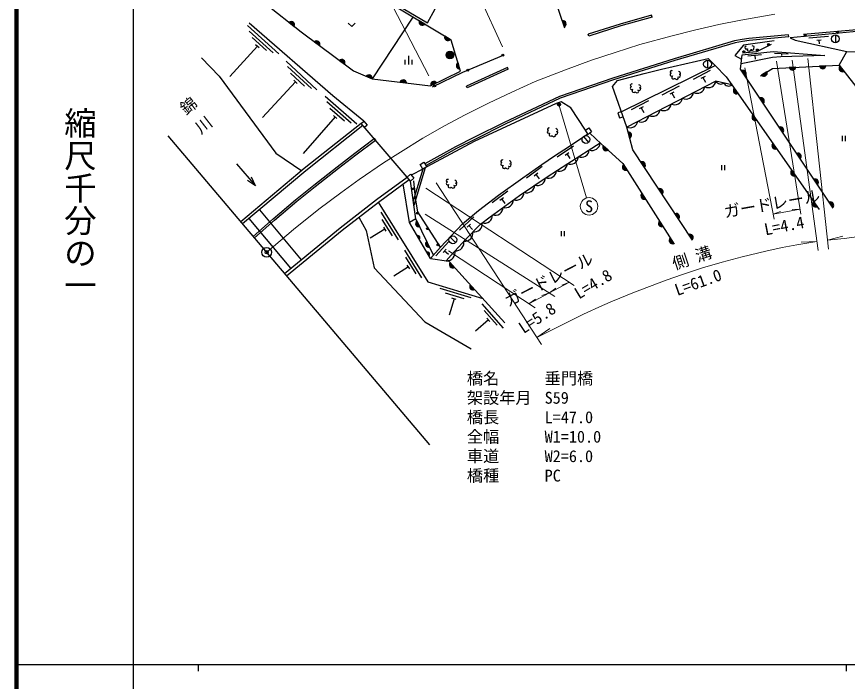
# Model space of a CAD drawing. Units: millimetres at full size, sheet at 1:1000; details may follow other scales. Extents: x 40000 to 680000, y 20000 to 380000.
# Drawn here: x 40000 to 168188, y 202409 to 304920 of the extents above; entities that cross this region are included whole.
import ezdxf
from ezdxf.enums import TextEntityAlignment as Align

# ---------------------------------------------------------------- set-up
doc = ezdxf.new("R2010")
doc.units = ezdxf.units.MM
doc.header["$LTSCALE"] = 1000
doc.header["$PDMODE"] = 32
doc.header["$PDSIZE"] = 500
doc.linetypes.add('CHAIN', pattern=[18.5, 12, -1.5, 3.5, -1.5])
for name, color, linetype, lineweight in [('M-BGD', 7, 'Continuous', 25), ('M-BGD-HTXT', 7, 'Continuous', 13), ('M-BMK', 2, 'CHAIN', 13), ('M-BMK-OTRS', 5, 'Continuous', 25), ('M-BMK-SRVR', 3, 'Continuous', 25), ('M-STR-HTXT', 7, 'Continuous', 13), ('M-STR-STR1', 1, 'Continuous', 25), ('M-STR-STRC', 7, 'Continuous', 25), ('M-TTL', 2, 'Continuous', 140), ('M-TTL-BAND', 7, 'Continuous', 25)]:
    doc.layers.add(name, color=color, linetype=linetype, lineweight=lineweight)
doc.layers.add('M-BMK-HTXT', color=7, linetype='Continuous')
doc.layers.add('M-OTRS', color=6, linetype='Continuous')
doc.styles.add('@ＭＳ ゴシック', font='')
doc.styles.add('ＭＳ ゴシック', font='')
doc.styles.get('@ＭＳ ゴシック').set_extended_font_data('@MS Gothic')
doc.styles.get('ＭＳ ゴシック').set_extended_font_data('MS Gothic')

msp = doc.modelspace()

# ---------------------------------------------------------------- hatches: boundary and pattern name
at = {"layer": 'M-BGD'}
for points in [[(82070, 304029, -0.82183), (82845, 303411)], [(102974, 303752, -0.82183), (102125, 304262)], [(124210, 304276, -0.82183), (124531, 303339)], [(166487, 302477, -0.41421), (166637, 302627, -0.41421), (166787, 302477, -1)], [(106921, 301376, -0.82183), (106072, 301887)], [(161509, 302011, -0.41421), (161659, 302161, -0.41421), (161809, 302011, -1)], [(85960, 301042, -0.82183), (86756, 300452)], [(155871, 300626, -0.41421), (156021, 300776, -0.41421), (156171, 300626, -1)], [(106260, 299011, -0.41421), (106860, 299611, -0.41421), (107460, 299011, -1)], [(152063, 299515, -0.41421), (152213, 299665, -0.41421), (152363, 299515, -1)], [(154141, 299771, -0.41421), (154291, 299921, -0.41421), (154441, 299771, -1)], [(89818, 298179, -0.82183), (90614, 297588)], [(108409, 296830, -0.82183), (108118, 297777)], [(151870, 296592, -0.82183), (152419, 295767)], [(155783, 296410, -0.82183), (154938, 295893)], [(160212, 297106, -0.82183), (159222, 297060)], [(164882, 297324, -0.82183), (163892, 297278)], [(167643, 296476, -0.82183), (167031, 297256)], [(93933, 295717, -0.82183), (94840, 295318)], [(99165, 294807, -0.82183), (100149, 294691)], [(103909, 294283, -0.82183), (104800, 294715)], [(151297, 293058, -0.82183), (150729, 293870)], [(154674, 292380, -0.82183), (155223, 291555)], [(154183, 288931, -0.82183), (153615, 289743)], [(134336, 287145, -0.82183), (134593, 286188)], [(157671, 287876, -0.82183), (158220, 287051)], [(131261, 284338, -0.82183), (130528, 285005)], [(157248, 284546, -0.82183), (156680, 285358)], [(160364, 283831, -0.82183), (160913, 283006)], [(134170, 281266, -0.82183), (133637, 282101)], [(136326, 282501, -0.82183), (136872, 281674)], [(160150, 280396, -0.82183), (159583, 281208)], [(163021, 279838, -0.82183), (163570, 279014)], [(101117, 278370, -0.41421), (101267, 278520, -0.41421), (101417, 278370, -1)], [(139060, 278360, -0.82183), (139606, 277533)], [(137022, 276791, -0.82183), (136489, 277627)], [(163498, 275607, -0.82183), (162931, 276419)], [(165378, 276297, -0.82183), (165927, 275472)], [(101719, 274613, -0.41421), (101869, 274763, -0.41421), (102019, 274613, -1)], [(141592, 274523, -0.82183), (142138, 273696)], [(102193, 272536, -0.82183), (101763, 273428)], [(139718, 272561, -0.82183), (139186, 273397)], [(103256, 272222, -0.41421), (103406, 272372, -0.41421), (103556, 272222, -1)], [(102132, 270597), (101816, 271137, -0.84072)], [(141390, 269938, -0.82183), (140857, 270774)], [(143707, 271319, -0.82183), (144253, 270492)], [(103719, 269375, -0.82183), (103288, 270267)], [(104869, 269718, -0.41421), (105019, 269868, -0.41421), (105169, 269718, -1)], [(103617, 268053), (103302, 268593, -0.84072)], [(107555, 266257, -0.82183), (106888, 266989)], [(110672, 262833, -0.82183), (110005, 263565)]]:
    msp.add_hatch(color=256, dxfattribs=at).paths.add_polyline_path(points)
at = {"layer": 'M-STR-STRC'}
msp.add_hatch(color=256, dxfattribs=at).paths.add_polyline_path([(123902, 291488, -1), (123463, 291248, -0.41421), (123563, 291588, -0.41421)])

# ---------------------------------------------------------------- linework, layer by layer
at = {"layer": 'M-BGD'}
for p, q in [((138053, 304836), (137972, 305124)), ((82070, 304029), (82845, 303411)), ((101155, 304846), (94851, 295313)), ((102974, 303752), (102125, 304262)), ((124210, 304276), (124531, 303339)), ((80459, 299166), (75644, 303533)), ((79601, 299337), (75897, 302696)), ((78558, 299675), (76335, 301691)), ((106921, 301376), (106072, 301887)), ((128306, 301912), (128214, 302198)), ((159131, 301820), (159102, 302118)), ((165253, 301854), (162264, 301595)), ((164146, 301307), (163449, 301246)), ((163797, 301276), (163847, 300710)), ((166336, 302094), (166336, 300894)), ((77144, 300350), (72913, 295684)), ((77403, 300115), (76885, 300585)), ((85960, 301042), (86756, 300452)), ((100505, 297557), (100505, 298885)), ((154933, 299052), (152848, 298805)), ((153890, 298928), (153960, 298339)), ((159058, 299153), (156960, 299241)), ((158009, 299197), (157997, 298901)), ((166904, 297418), (168109, 299540)), ((86334, 293640), (81568, 298060)), ((89818, 298179), (90614, 297588)), ((99972, 297557), (99972, 298253)), ((101038, 297557), (101038, 298253)), ((108409, 296830), (108118, 297777)), ((146609, 298186), (146609, 296986)), ((85478, 293820), (81812, 297220)), ((84439, 294170), (82239, 296210)), ((115726, 297084), (109407, 294221)), ((115850, 296811), (109530, 293948)), ((115850, 296811), (115726, 297084)), ((133303, 290239), (147776, 297390)), ((147028, 296632), (144371, 295240)), ((151870, 296592), (152419, 295767)), ((155783, 296410), (154938, 295893)), ((160212, 297106), (159222, 297060)), ((164882, 297324), (163892, 297278)), ((167643, 296476), (167031, 297256)), ((83033, 294860), (77936, 289363)), ((83289, 294622), (82776, 295098)), ((93933, 295717), (94840, 295318)), ((146218, 295700), (145598, 295375)), ((145908, 295537), (146289, 294810)), ((99165, 294807), (100149, 294691)), ((103909, 294283), (104800, 294715)), ((109530, 293948), (109407, 294221)), ((142237, 294217), (139580, 292825)), ((151297, 293058), (150729, 293870)), ((92477, 288322), (87587, 292604)), ((141427, 293284), (140807, 292960)), ((141117, 293122), (141498, 292394)), ((154674, 292380), (155223, 291555)), ((91617, 288477), (87855, 291771)), ((137493, 291947), (134836, 290555)), ((136683, 291014), (136063, 290690)), ((90568, 288797), (88311, 290774)), ((136373, 290852), (136754, 290124)), ((154183, 288931), (153615, 289743)), ((89143, 289447), (84205, 283808)), ((89406, 289216), (88880, 289678)), ((134336, 287145), (134593, 286188)), ((157671, 287876), (158220, 287051)), ((95178, 286108), (95376, 285881)), ((127454, 286434), (128227, 285516)), ((167395, 286520), (167395, 285737)), ((167861, 286520), (167861, 285737)), ((125919, 284931), (123431, 283255)), ((131261, 284338), (130528, 285005)), ((157248, 284546), (156680, 285358)), ((125216, 283916), (124636, 283524)), ((124926, 283720), (125385, 283039)), ((160364, 283831), (160913, 283006)), ((73927, 282226), (76876, 278826)), ((134170, 281266), (133637, 282101)), ((136326, 282501), (136872, 281674)), ((148758, 282016), (148758, 281234)), ((149225, 282016), (149225, 281234)), ((102672, 281383), (100902, 280457)), ((102672, 281383), (101208, 276515)), ((103059, 281627), (101309, 275812)), ((121089, 281800), (118676, 280019)), ((120431, 280756), (119868, 280340)), ((160150, 280396), (159583, 281208)), ((76876, 278826), (75633, 279667)), ((76876, 278826), (76220, 280175)), ((120150, 280548), (120638, 279887)), ((163021, 279838), (163570, 279014)), ((139060, 278360), (139606, 277533)), ((115788, 278006), (113374, 276224)), ((115130, 276961), (114567, 276545)), ((137022, 276791), (136489, 277627)), ((114848, 276753), (115336, 276092)), ((163498, 275607), (162931, 276419)), ((165378, 276297), (165927, 275472)), ((98904, 270491), (96271, 274741)), ((141592, 274523), (142138, 273696)), ((97995, 271104), (96415, 273654)), ((101608, 273749), (100629, 273170)), ((102193, 272536), (101763, 273428)), ((110556, 274038), (108360, 271994)), ((139718, 272561), (139186, 273397)), ((96823, 272142), (94575, 270750)), ((97007, 271845), (96638, 272440)), ((110020, 272926), (109508, 272449)), ((109764, 272687), (110324, 272086)), ((124036, 271853), (124036, 271071)), ((124502, 271853), (124502, 271071)), ((101816, 271137), (102132, 270597)), ((106886, 270927), (107743, 270087)), ((141390, 269938), (140857, 270774)), ((143707, 271319), (144253, 270492)), ((103719, 269375), (103288, 270267)), ((106710, 270239), (104697, 268014)), ((102545, 264661), (99913, 268912)), ((103302, 268593), (103617, 268053)), ((106272, 269084), (105802, 268565)), ((106037, 268825), (106646, 268273)), ((101636, 265275), (100057, 267825)), ((107555, 266257), (106888, 266989)), ((100464, 266313), (98216, 264921)), ((100648, 266015), (100280, 266611)), ((110162, 261541), (105373, 262976)), ((110672, 262833), (110005, 263565)), ((109075, 261397), (106202, 262258)), ((107509, 261396), (106751, 258863)), ((107845, 261296), (107174, 261497)), ((115126, 256883), (111826, 260639)), ((114128, 257337), (112148, 259591)), ((112800, 258167), (110813, 256422)), ((113031, 257904), (112569, 258430))]:
    msp.add_line(p, q, dxfattribs=at)
for points in [[(124592, 303162), (119166, 318974), (115895, 318365), (106902, 317685), (96720, 314622)], [(78322, 307013), (83896, 302575), (91976, 296577), (94851, 295313), (103854, 294256), (108506, 296514), (107034, 301308), (89727, 311724)], [(137972, 305124), (133138, 303772), (128214, 302198)], [(93582, 288795), (88778, 292690), (75874, 303906)], [(91172, 303924), (91702, 303394), (92233, 303924)], [(138053, 304836), (133224, 303485), (128306, 301912)], [(250482, 285483), (249491, 289832), (230975, 291299), (218206, 293754), (204164, 297201), (193895, 299749), (183168, 302650), (180006, 302857), (175116, 302837), (169054, 302552), (159339, 301643), (160149, 301289), (168109, 299540), (182621, 299179), (191066, 296377), (217817, 288149)], [(248877, 290182), (231015, 291597), (218270, 294047), (204236, 297492), (193971, 300039), (183217, 302947), (180015, 303157), (175109, 303137), (169033, 302851), (161436, 302140)], [(159102, 302118), (152992, 301526), (151959, 301403), (150781, 301166), (141484, 298431), (131981, 295442), (123765, 292599), (115254, 288610), (110657, 286307), (107742, 284838), (103003, 282230)], [(159131, 301820), (153024, 301228), (152006, 301106), (150853, 300874), (141571, 298144), (132075, 295158), (123878, 292320), (115385, 288340), (110791, 286039), (107882, 284573), (103170, 281980)], [(156914, 301165), (152159, 300509), (150846, 298934), (151868, 298372)], [(152004, 299344), (154216, 299567), (156464, 300678)], [(152591, 300372), (152354, 300237), (152396, 299965), (152752, 299974), (152727, 299711), (153040, 299584), (153320, 299728), (153320, 299906), (153456, 299720), (153770, 299923), (153803, 300313), (153498, 300415)], [(104191, 294086), (108868, 296356), (115209, 299048)], [(165987, 275381), (151716, 296823), (151933, 299035), (156715, 299518), (164696, 298942), (157894, 298738), (156613, 298597), (151793, 297614)], [(68530, 298566), (71257, 295717), (80001, 283870), (83988, 281153)], [(144286, 270441), (135074, 284398), (134132, 287897), (131923, 294138), (132734, 295072), (136849, 296172), (139510, 296830), (146725, 298454), (147776, 297390), (149462, 295638), (150361, 294396), (163811, 275160)], [(154804, 295810), (156649, 296940), (166904, 297418), (175570, 286374), (181679, 276011)], [(141183, 296553), (141055, 296598), (140943, 296553), (140836, 296419), (140856, 296289), (140939, 296230), (140999, 296219), (140893, 296158), (140829, 295969), (140861, 295832), (141042, 295763), (141189, 295782), (141113, 295585), (141110, 295419), (141233, 295343), (141415, 295305), (141541, 295361), (141573, 295422), (141626, 295339), (141858, 295237), (142031, 295305), (142130, 295465), (142088, 295576), (142018, 295628), (142211, 295580), (142403, 295693), (142456, 295892), (142384, 295969), (142256, 296000), (142414, 296045), (142436, 296133), (142394, 296304), (142312, 296394), (142140, 296471)], [(150361, 294396), (147911, 294985), (134132, 287897)], [(135042, 294488), (134914, 294533), (134802, 294488), (134696, 294355), (134716, 294224), (134798, 294166), (134858, 294154), (134753, 294093), (134688, 293904), (134720, 293767), (134901, 293698), (135049, 293717), (134972, 293520), (134969, 293354), (135093, 293278), (135275, 293240), (135400, 293296), (135433, 293357), (135485, 293275), (135717, 293172), (135891, 293240), (135990, 293400), (135948, 293511), (135877, 293563), (136071, 293515), (136262, 293628), (136315, 293827), (136244, 293904), (136116, 293936), (136273, 293980), (136295, 294068), (136254, 294239), (136172, 294329), (136000, 294406)], [(127768, 287392), (125524, 290850), (124015, 291756), (123247, 291538), (110606, 285683), (103303, 281781)], [(133303, 290239), (132775, 290098), (133036, 289295), (133570, 289484)], [(93158, 288436), (93582, 288795), (94098, 288166), (93674, 287833)], [(122238, 287723), (122110, 287769), (121998, 287723), (121892, 287590), (121912, 287460), (121994, 287401), (122054, 287389), (121949, 287329), (121884, 287139), (121916, 287003), (122098, 286933), (122245, 286952), (122168, 286756), (122165, 286589), (122289, 286513), (122471, 286475), (122596, 286531), (122629, 286593), (122681, 286510), (122913, 286407), (123087, 286475), (123186, 286635), (123144, 286746), (123073, 286799), (123267, 286751), (123458, 286863), (123511, 287062), (123440, 287139), (123312, 287171), (123469, 287215), (123491, 287304), (123450, 287474), (123368, 287564), (123196, 287642)], [(76524, 271017), (79578, 273738), (83049, 276679), (85883, 278934), (89471, 281768), (92171, 283860), (95178, 286108)], [(76718, 270788), (79775, 273511), (83239, 276447), (86069, 278699), (89656, 281532), (92353, 283621), (95376, 285881)], [(103857, 267642), (105413, 269377), (108819, 272945), (111264, 275037), (114375, 277400), (118096, 280063), (121043, 282130), (123008, 283453), (125153, 284845), (128132, 286826)], [(128460, 286931), (130184, 285319), (133525, 282277), (141469, 269814)], [(106295, 267285), (107033, 268134), (109290, 270610), (111569, 272892), (113046, 274054), (117612, 277352), (121847, 280224), (125065, 282284), (130060, 285435)], [(115054, 282771), (114926, 282817), (114814, 282772), (114708, 282638), (114728, 282508), (114810, 282449), (114870, 282438), (114765, 282377), (114700, 282188), (114732, 282051), (114914, 281982), (115061, 282001), (114984, 281804), (114981, 281638), (115105, 281562), (115287, 281524), (115412, 281579), (115445, 281641), (115497, 281558), (115729, 281455), (115903, 281524), (116002, 281683), (115960, 281795), (115889, 281847), (116083, 281799), (116274, 281911), (116327, 282110), (116256, 282187), (116128, 282219), (116285, 282264), (116307, 282352), (116266, 282522), (116184, 282612), (116012, 282690)], [(100246, 280161), (100780, 280604), (101274, 280009), (100767, 279559), (100558, 279797)], [(104311, 268148), (101608, 273749), (100767, 279559)], [(105413, 269377), (101918, 274814), (101561, 276932), (101298, 279578)], [(106647, 279780), (106519, 279825), (106407, 279780), (106301, 279647), (106321, 279516), (106403, 279458), (106463, 279446), (106358, 279385), (106293, 279196), (106325, 279059), (106506, 278990), (106654, 279009), (106577, 278812), (106574, 278646), (106698, 278570), (106880, 278532), (107005, 278588), (107038, 278649), (107090, 278567), (107322, 278464), (107496, 278532), (107595, 278692), (107553, 278803), (107482, 278855), (107676, 278807), (107867, 278920), (107920, 279119), (107849, 279196), (107721, 279228), (107878, 279272), (107900, 279360), (107859, 279531), (107777, 279621), (107605, 279698)], [(103857, 267642), (100629, 273170), (99664, 279140)], [(95799, 276299), (103457, 264039), (111917, 261465)], [(92820, 273981), (93941, 271939), (95174, 266190), (102966, 257868), (110117, 253688)], [(103857, 267642), (106668, 267231), (115352, 257693)]]:
    msp.add_lwpolyline(points, dxfattribs=at)
for points in [[(97898, 307187), (103397, 303987), (104558, 306113), (99217, 309369)], [(128195, 286728), (127768, 287392), (128284, 287748), (128725, 287134)], [(102672, 281383), (102249, 282094), (102850, 282460), (103303, 281781)]]:
    msp.add_lwpolyline(points, close=True, dxfattribs=at)
for centre, radius in [((166637, 302477), 150), ((161659, 302011), 150), ((166336, 301494), 600), ((156021, 300626), 150), ((106860, 299011), 600), ((115012, 298965), 150), ((152213, 299515), 150), ((154291, 299771), 150), ((146609, 297586), 600), ((109601, 296667), 150), ((104505, 294238), 150), ((127841, 285975), 600), ((101267, 278370), 150), ((101869, 274613), 150), ((103406, 272222), 150), ((107315, 270507), 600), ((105019, 269718), 150)]:
    msp.add_circle(centre, radius, dxfattribs=at)
for centre, radius, start, end in [((82396, 303643), 505, 332.64024, 130.29843), ((102600, 304091), 505, 160.13021, 317.7884), ((124278, 303776), 505, 300.11038, 97.76857), ((106547, 301715), 505, 160.13021, 317.7884), ((86300, 300668), 505, 334.58641, 132.2446), ((90157, 297805), 505, 334.58641, 132.2446), ((108357, 297333), 505, 118.24026, 275.89845), ((152063, 296125), 505, 314.81729, 112.47548), ((155310, 296235), 505, 222.65105, 20.30924), ((159713, 297181), 505, 193.83839, 351.49658), ((164383, 297398), 505, 193.83839, 351.49658), ((167414, 296927), 505, 139.2902, 296.94839), ((94347, 295428), 505, 347.43894, 145.09713), ((99645, 294652), 505, 4.47437, 162.13256), ((104397, 294411), 505, 37.06052, 194.71871), ((146717, 295188), 1211, 244.09283, 350.35304), ((148635, 295297), 787, 203.3513, 309.61151), ((144995, 294302), 1211, 244.09283, 350.35304), ((149860, 295002), 787, 203.3513, 309.61151), ((151093, 293520), 505, 136.13206, 293.79025), ((141550, 292530), 1211, 244.09283, 350.35304), ((143273, 293416), 1211, 244.09283, 350.35304), ((154867, 291913), 505, 314.81729, 112.47548), ((139828, 291644), 1211, 244.09283, 350.35304), ((138105, 290758), 1211, 244.09283, 350.35304), ((153979, 289393), 505, 136.13206, 293.79025), ((134661, 288986), 1211, 244.09283, 350.35304), ((136383, 289872), 1211, 244.09283, 350.35304), ((134370, 286641), 505, 296.20884, 93.86703), ((157865, 287409), 505, 314.81729, 112.47548), ((128814, 285536), 1250, 249.11505, 355.37525), ((130961, 284744), 505, 148.85377, 306.51197), ((157044, 285009), 505, 136.13206, 293.79025), ((125431, 283401), 1250, 249.13572, 355.39592), ((127122, 284469), 1250, 249.11505, 355.37525), ((160557, 283364), 505, 314.81729, 112.47548), ((123739, 282326), 1250, 249.4981, 355.75831), ((133986, 281736), 505, 133.68526, 291.34345), ((136517, 282034), 505, 314.59659, 112.25478), ((122054, 281243), 1250, 249.69783, 355.95804), ((159947, 280858), 505, 136.13206, 293.79025), ((120372, 280130), 1250, 251.00636, 357.26656), ((163214, 279372), 505, 314.81729, 112.47548), ((118717, 279008), 1250, 251.00636, 357.26656), ((139251, 277892), 505, 314.59659, 112.25478), ((117061, 277864), 1250, 251.98109, 358.24129), ((136838, 277261), 505, 133.68526, 291.34345), ((115425, 276698), 1250, 252.71606, 358.97627), ((163295, 276069), 505, 136.13206, 293.79025), ((165571, 275830), 505, 314.81729, 112.47548), ((112182, 274317), 1250, 254.48446, 0.74466), ((113804, 275526), 1250, 252.71606, 358.97627), ((141783, 274056), 505, 314.59659, 112.25478), ((102066, 273025), 505, 126.93204, 284.59023), ((110607, 272961), 1250, 260.67322, 6.93343), ((139534, 273031), 505, 133.68526, 291.34345), ((101927, 270840), 318, 310.17331, 110.39104), ((109170, 271538), 1250, 262.46037, 8.72058), ((141206, 270409), 505, 133.68526, 291.34345), ((143898, 270852), 505, 314.59659, 112.25478), ((103592, 269863), 505, 126.93204, 284.59023), ((107778, 270065), 1250, 264.53093, 10.79113), ((103412, 268295), 318, 310.17331, 110.39104), ((106375, 268588), 1305, 266.44286, 10.28718), ((107294, 266689), 505, 143.48891, 301.1471), ((110411, 263265), 505, 143.48891, 301.1471)]:
    msp.add_arc(centre, radius, start, end, dxfattribs=at)
at = {"layer": 'M-BGD-HTXT'}
msp.add_line((123683, 291368), (127947, 276965), dxfattribs=at)
msp.add_circle((128331, 275670), 1350, dxfattribs=at)
at = {"layer": 'M-BMK'}
msp.add_lwpolyline([(78583, 268586), (82731, 272074), (86651, 275252), (90028, 277753), (92837, 279806), (96601, 282385), (99225, 284042), (102683, 286162), (105999, 288054), (109233, 289753), (112834, 291559), (116401, 293270), (120015, 294890), (124712, 296737), (128684, 298208), (132339, 299411), (136163, 300611), (141131, 301937), (144621, 302828), (148376, 303722), (151755, 304377), (156982, 305294)], dxfattribs=at)
at = {"layer": 'M-BMK-OTRS'}
msp.add_line((103743, 238877), (63383, 286534), dxfattribs=at)
at = {"layer": 'M-BMK-SRVR'}
msp.add_circle((78583, 268586), 750, dxfattribs=at)
at = {"layer": 'M-OTRS'}
msp.add_point((78583, 268586), dxfattribs=at)
at = {"layer": 'M-STR-HTXT'}
for p, q in [((103289, 325911), (114973, 300243)), ((103582, 295789), (90901, 320258)), ((161000, 274454), (157250, 298049)), ((159664, 298191), (163679, 268869)), ((165262, 269041), (162107, 298441)), ((152386, 297021), (156868, 273701)), ((103156, 278457), (126020, 263474)), ((120994, 254334), (104762, 279264)), ((123066, 261779), (103019, 274481)), ((156721, 274463), (160881, 275205)), ((156721, 274463), (157888, 274845)), ((160881, 275205), (159654, 275160)), ((165110, 270454), (167491, 271053)), ((163493, 270228), (161039, 270163)), ((120019, 260010), (106643, 268778)), ((122214, 262319), (125301, 263945)), ((122214, 262319), (123209, 263037)), ((125301, 263945), (124146, 263530)), ((119043, 260650), (122214, 262319)), ((122214, 262319), (121058, 261904)), ((119043, 260650), (120039, 261367)), ((120265, 255453), (122292, 256839))]:
    msp.add_line(p, q, dxfattribs=at)
for points in [[(180628, 271350), (178017, 271389), (175662, 271389), (172340, 271212), (170402, 271050), (167667, 270728), (165110, 270454)], [(120265, 255453), (127449, 259015), (130378, 260347), (131924, 261063), (135079, 262333), (137643, 263312), (140226, 264292), (142746, 265164), (145857, 266162), (148873, 267067), (151927, 267895), (155579, 268747), (158124, 269293), (160362, 269703), (163493, 270228)]]:
    msp.add_lwpolyline(points, dxfattribs=at)
at = {"layer": 'M-STR-STR1'}
for p, q in [((100558, 279797), (93158, 288436)), ((77454, 275131), (83884, 267399)), ((82335, 266133), (75858, 273794))]:
    msp.add_line(p, q, dxfattribs=at)
for points in [[(93158, 288436), (84373, 281475), (74600, 273289)], [(93432, 288116), (84638, 281150), (74872, 272968)], [(81345, 265325), (89949, 272353), (95541, 276704), (100246, 280161)], [(81654, 264960), (90247, 271979), (95829, 276322), (100558, 279797)]]:
    msp.add_lwpolyline(points, dxfattribs=at)
at = {"layer": 'M-STR-STRC'}
msp.add_circle((123683, 291368), 250, dxfattribs=at)
at = {"layer": 'M-TTL'}
msp.add_line((40000, 380000), (40000, 20000), dxfattribs=at)
at = {"layer": 'M-TTL-BAND'}
for p, q in [((58000, 370000), (58000, 20000)), ((40000, 205000), (579000, 205000)), ((68000, 205000), (68000, 204000)), ((168000, 205000), (168000, 204000))]:
    msp.add_line(p, q, dxfattribs=at)

# ---------------------------------------------------------------- texts
at = {"layer": 'M-BGD-HTXT', "style": 'ＭＳ ゴシック'}
msp.add_text('S', height=1833, dxfattribs=at).set_placement((128331, 275670), align=Align.MIDDLE_CENTER)
at = {"layer": 'M-BMK-HTXT', "style": '@ＭＳ ゴシック'}
msp.add_text('錦 川', height=1833, rotation=307.913, dxfattribs=at).set_placement((65723, 292166), align=Align.MIDDLE_LEFT)
at = {"layer": 'M-STR-HTXT', "style": 'ＭＳ ゴシック'}
for s, rotation, p in [('ガードレール', 9.89, (156792, 274644)), ('L=4.4', 10.969, (158718, 271232)), ('側 溝', 18.537, (144668, 266335)), ('ガードレール', 27.323, (122779, 263083)), ('L=4.8', 31.342, (129711, 262434)), ('L=61.0', 19.616, (145644, 262570)), ('L=5.8', 33.808, (121123, 257232))]:
    msp.add_text(s, height=1833, rotation=rotation, dxfattribs=at).set_placement(p, align=Align.BOTTOM_CENTER)
for s, p in [('橋名', (109471, 247676)), ('垂門橋', (121471, 247676)), ('架設年月', (109471, 244676)), ('S59', (121471, 244676)), ('橋長', (109471, 241676)), ('L=47.0', (121471, 241676)), ('全幅', (109471, 238676)), ('W1=10.0', (121471, 238676)), ('車道', (109471, 235676)), ('W2=6.0', (121471, 235676)), ('橋種', (109471, 232676)), ('PC', (121471, 232676))]:
    msp.add_text(s, height=1833, dxfattribs=at).set_placement(p, align=Align.BOTTOM_LEFT)
at = {"layer": 'M-TTL-BAND', "style": '@ＭＳ ゴシック'}
msp.add_text('縮尺千分の一', height=3666, rotation=270, dxfattribs=at).set_placement((49777, 261030), align=Align.MIDDLE_RIGHT)

doc.saveas('drawing.dxf')
